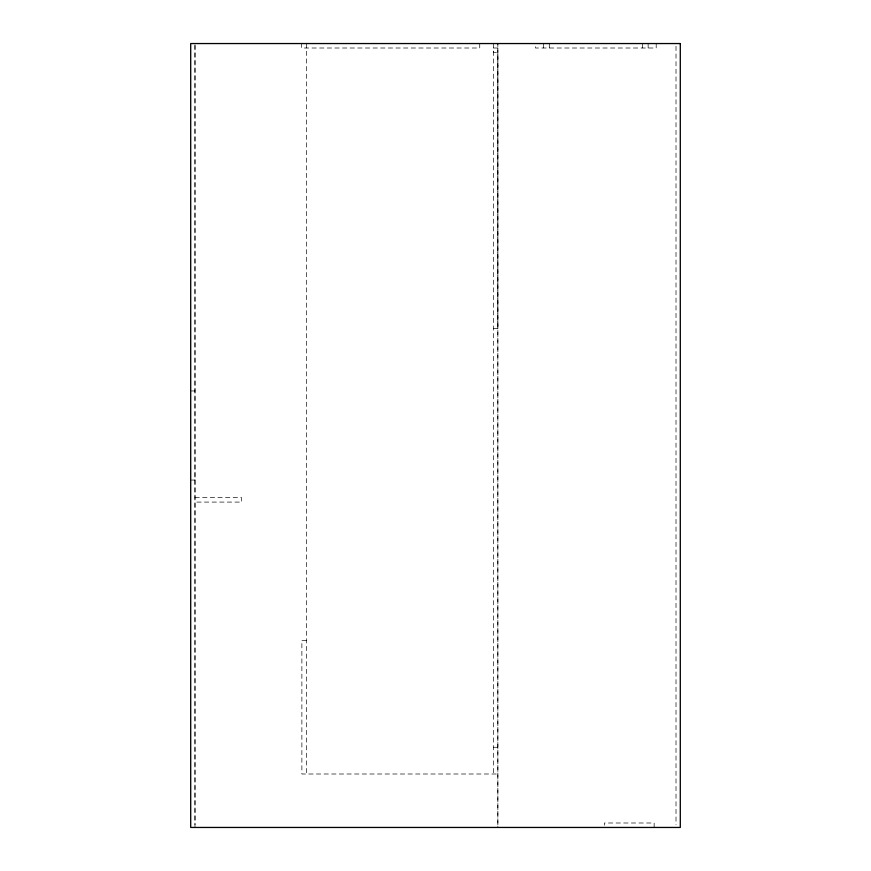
<?xml version="1.0" encoding="UTF-8"?>
<svg xmlns="http://www.w3.org/2000/svg" width="871" height="871" viewBox="0 0 871 871"><rect width="100%" height="100%" fill="white"/><g stroke="black" fill="none" stroke-linecap="round" stroke-linejoin="round"><path stroke-width="0.65" stroke-dasharray="4.36 3.27" d="M194.984 827.45L194.984 43.55L194.984 824.739M497.864 824.902L497.853 43.55L497.864 827.45M497.853 48.003L493.4 48.003L493.4 52.456L497.853 52.456L497.853 328.607L493.4 328.607M190.705 390.959L194.984 390.959M190.705 480.041L194.984 480.041M194.984 497.635L241.626 497.635L241.626 502.088L194.984 502.088M306.331 640.381L301.878 640.381L301.878 774.003L497.853 774.003M493.4 747.274L497.853 747.274M676.016 46.272L676.016 824.728M656.19 43.55L656.19 48.003L535.491 48.003L535.491 43.55M654.132 827.45L654.132 822.997L604.365 822.997L604.365 825.218M648.133 43.55L648.133 48.003M642.384 43.55L642.384 48.003M549.296 43.55L549.296 48.003M543.548 43.55L543.548 48.003M493.4 43.55L493.4 774.003M479.736 43.55L479.736 48.003L301.584 48.003L301.584 43.55M306.331 43.55L306.331 774.003"/><path stroke-width="1.31" d="M680.295 43.55L190.705 43.55L190.705 827.45L680.295 827.45L680.295 43.55"/></g></svg>
